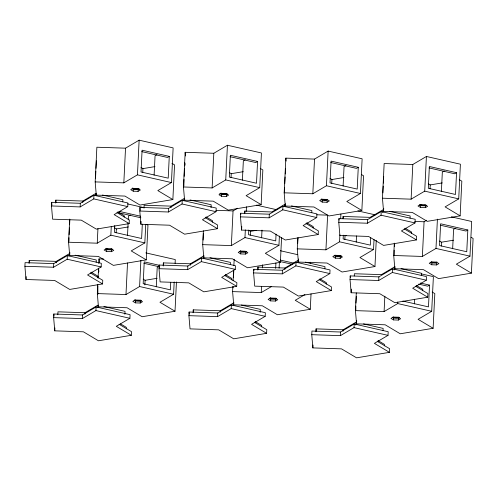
<?xml version="1.0" encoding="UTF-8"?>
<svg xmlns="http://www.w3.org/2000/svg" width="498" height="498" viewBox="0 0 498 498"><rect width="100%" height="100%" fill="white"/><g stroke="black" fill="none" stroke-linecap="round" stroke-linejoin="round"><path stroke-width="0.75" d="M102.588 283.941L69.708 289.431L54.668 280.455L26.008 279.502L24.9 266.281L25.081 262.651L53.734 263.61L67.348 255.592L101.337 263.317L101.162 266.953L87.548 274.964L102.588 283.941L102.762 280.312L90.337 272.898M26.008 279.502L26.151 276.595M29.083 263.374L29.226 260.473L56.249 261.375L69.091 253.812L68.985 255.991M129.181 223.614L96.307 229.111L81.261 220.135L52.607 219.176L51.493 205.96L51.674 202.325L80.327 203.284L93.948 195.266L127.936 202.997L127.756 206.626L114.142 214.644L129.181 223.614L129.362 219.985L116.937 212.571M55.683 203.053L55.826 200.146L82.849 201.049L95.691 193.492L95.579 195.67M24.9 266.281L53.554 267.239L53.734 263.61M56.181 262.826L56.249 261.375M131.335 335.297L98.455 340.788L83.415 331.811L54.755 330.853L53.647 317.637L53.828 314.008L82.481 314.966L96.095 306.949L130.084 314.674L129.91 318.303L116.295 326.321L131.335 335.297L131.516 331.668L119.09 324.254M54.755 330.853L54.898 327.952M57.83 314.73L57.973 311.829L85.002 312.732L97.838 305.168L97.733 307.347M53.554 267.239L67.174 259.221L67.348 255.592M146.655 224.43L147.962 225.208L146.263 259.888L113.382 265.378L98.343 256.402L69.689 255.443L68.575 242.227L69.708 219.108M68.973 237.664L68.992 241.43M69.122 234.658L69.452 227.897M69.639 224.137L69.857 219.63M69.689 255.443L69.838 252.362M51.493 205.96L80.153 206.919L80.327 203.284M82.774 202.505L82.849 201.049M53.647 317.637L82.307 318.596L82.481 314.966M84.928 314.182L85.002 312.732M80.153 206.919L93.767 198.901L93.948 195.266M172.862 199.561L139.982 205.052L124.942 196.075L96.282 195.116L95.174 181.901L96.867 147.227L125.527 148.18L139.141 140.168L173.13 147.894L171.436 182.567L157.822 190.585L172.862 199.561L174.555 164.882L171.941 163.325M95.535 178.091L95.865 171.331M96.014 168.324L96.382 160.81M96.282 195.116L96.357 193.579M96.176 262.172L96.282 259.993L75.136 255.188M68.575 242.227L97.234 243.186L97.95 228.545M82.307 318.596L95.921 310.578L96.095 306.949M97.558 277.473L97.627 276.017L91.178 272.169M176.448 281.955L175.016 311.244L142.135 316.734L127.09 307.758L98.436 306.799L97.328 293.583L97.776 284.333M98.081 278.17L98.567 268.154M98.797 263.529L99.021 258.904L103.671 259.06M97.869 286.014L97.869 294.293M98.274 277.747L98.349 276.247M98.536 272.493L98.679 269.486L98.872 271.752M98.436 306.799L98.511 305.255M106.64 251.515L104.107 250.002L106.398 248.651L111.228 248.813L113.762 250.326L111.465 251.677L106.64 251.515L106.728 249.697L105.464 248.944M97.234 243.186L110.849 235.168L111.266 226.69M111.465 251.677L111.558 249.859L112.704 249.187M114.758 225.55L114.428 232.311L141.619 238.492L142.316 224.218M116.152 232.796L116.345 228.943L114.409 227.785M122.776 201.852L122.882 199.673L102.488 195.035M95.174 181.901L123.828 182.859L125.527 148.18M124.151 217.147L124.226 215.696L117.777 211.849M127.513 235.486L128.117 223.067M128.272 219.967L128.459 216.082L130.389 214.949M124.892 314.257L125.029 311.35L103.883 306.544M97.328 293.583L125.982 294.542L127.525 262.944M126.305 328.829L126.374 327.373L120.572 323.912M133.24 191.188L130.706 189.682L132.997 188.331L137.822 188.493L140.355 189.999L138.064 191.35L133.24 191.188L133.327 189.377L132.057 188.618M123.828 182.859L137.448 174.842L139.141 140.168M138.064 191.35L138.151 189.539L139.297 188.86M217.477 228.694L184.596 234.185L169.557 225.208L140.897 224.249L139.789 211.034L139.963 207.405L168.623 208.363L182.237 200.345L216.225 208.071L216.051 211.7L202.431 219.718L217.477 228.694L217.651 225.065L205.226 217.651M135.388 302.871L132.854 301.358L135.151 300.008L139.975 300.17L142.509 301.682L140.212 303.033L135.388 302.871L135.481 301.053L134.211 300.3M142.752 172.476L142.938 168.617L141.002 167.459M140.897 224.249L141.04 221.349M125.982 294.542L139.596 286.524L140.878 260.323M143.972 208.127L144.115 205.226L171.138 206.128L183.98 198.565L183.874 200.744M140.212 303.033L140.305 301.215L141.451 300.543M146.263 259.888L131.223 250.911L144.837 242.893L145.74 224.399M144.862 284.924L145.092 280.293L143.156 279.141M154.106 175.165L155.059 155.762L156.982 154.623M156.26 286.842L157.212 267.438L159.136 266.306M236.699 286.35L203.819 291.84L188.779 282.864L160.119 281.905L159.011 268.69L159.192 265.061L187.846 266.019L201.46 258.001L235.448 265.727L235.274 269.356L221.66 277.374L236.699 286.35L236.88 282.721L224.455 275.307M163.195 265.783L163.338 262.882L190.367 263.784L203.203 256.221L203.097 258.4M169.276 156.378L168.212 178.166L141.021 171.984L142.086 150.197L169.276 156.378L167.446 157.455L141.762 151.622M139.789 211.034L168.442 211.992L168.623 208.363M171.069 207.579L171.138 206.128M170.733 282.335L170.366 289.842L143.175 283.667L144.239 261.88L159.348 265.31M175.016 311.244L159.97 302.267L173.584 294.25L174.188 281.918M175.097 263.423L175.284 259.57L145.827 252.878M168.442 211.992L182.056 203.975L182.237 200.345M261.151 204.634L228.271 210.125L213.231 201.155L184.577 200.196L183.463 186.98L185.163 152.301L213.816 153.26L227.43 145.242L261.425 152.967L259.726 187.646L246.112 195.664L261.151 204.634L262.851 169.961L260.23 168.399M184.011 179.411L183.88 186.177M184.16 176.404L184.528 168.89M184.671 165.89L184.82 162.883L185.007 165.149M184.577 200.196L184.652 198.652M159.011 268.69L187.671 269.648L187.846 266.019M190.292 265.235L190.367 263.784M266.604 333.324L233.724 338.814L218.684 329.838L190.031 328.879L188.916 315.664L189.097 312.034L217.751 312.993L231.365 304.975L265.359 312.7L265.179 316.33L251.565 324.347L266.604 333.324L266.785 329.695L254.36 322.274M193.106 312.756L193.243 309.849L220.272 310.758L233.108 303.195L233.002 305.374M187.671 269.648L201.285 261.631L201.46 258.001M281.582 237.633L280.38 262.297L247.5 267.787L232.454 258.811L203.8 257.852L202.692 244.636L203.371 230.761M203.091 240.073L203.421 233.313M203.8 257.852L203.912 255.542M211.028 207.654L211.171 204.746L190.024 199.941M183.463 186.98L212.123 187.939L213.816 153.26M212.447 222.226L212.515 220.77L206.066 216.923M221.529 196.268L218.996 194.755L221.286 193.405L226.117 193.566L228.644 195.079L226.353 196.43L221.529 196.268L221.616 194.45L219.718 193.317M188.916 315.664L217.576 316.622L217.751 312.993M212.123 187.939L225.737 179.921L227.43 145.242M220.197 312.209L220.272 310.758M226.353 196.43L226.441 194.612L227.592 193.94M231.041 177.549L231.228 173.69L229.298 172.538M230.288 264.581L230.393 262.402L210 257.765M202.692 244.636L231.346 245.595L233.045 210.915L237.583 208.245M231.67 279.882L231.738 278.426L225.295 274.579M217.576 316.622L231.19 308.604L231.365 304.975M311.038 293.851L310.285 309.264L277.405 314.755L262.359 305.784L233.705 304.826L232.597 291.61L232.821 286.985M233.12 280.816L233.649 270.028M233.879 265.409L234.178 259.24M232.958 287.794L233.033 286.294M233.475 277.28L233.805 270.514M233.705 304.826L233.817 302.51M318.178 234.527L285.298 240.017L270.258 231.047L241.598 230.088L240.49 216.873L240.671 213.237L269.325 214.196L282.939 206.178L316.927 213.903L316.753 217.539L303.139 225.557L318.178 234.527L318.353 230.898L305.928 223.484M242.401 180.239L243.348 160.835L245.277 159.702M241.598 230.088L241.779 226.453M240.752 253.924L238.218 252.411L240.515 251.06L245.34 251.222L247.873 252.735L245.576 254.086L240.752 253.924L240.845 252.106L239.575 251.353M244.711 213.237L244.817 211.059L271.84 211.961L284.682 204.404L284.576 206.583M231.346 245.595L244.96 237.577L245.34 229.871M246.242 211.376L246.466 206.751M245.576 254.086L245.67 252.268L246.815 251.596M248.757 230.207L248.539 234.72L275.73 240.895L276.06 234.135M250.264 235.205L250.457 231.346L248.521 230.194M257.572 161.452L256.507 183.239L229.31 177.058L230.381 155.276L257.572 161.452L255.735 162.535L230.057 156.696M331.288 290.577L298.408 296.067L283.362 287.091L254.708 286.138L253.6 272.916L253.775 269.287L282.434 270.246L296.049 262.228L330.037 269.953L329.863 273.589L316.242 281.6L331.288 290.577L331.463 286.948L319.037 279.534M257.783 270.016L257.927 267.109L284.949 268.011L297.792 260.448L297.686 262.627M261.624 237.895L262.004 230.132M260.161 312.283L260.298 309.376L241.418 305.081M232.597 291.61L261.251 292.563L261.556 286.4M262.458 267.905L262.608 264.824M261.575 326.85L261.649 325.399L255.2 321.552M240.49 216.873L269.144 217.825L269.325 214.196M270.657 300.898L268.123 299.385L270.42 298.034L275.245 298.196L277.778 299.709L275.487 301.06L270.657 300.898L270.75 299.08L269.48 298.327M275.655 268.366L275.923 262.969M275.487 301.06L275.575 299.242L276.72 298.57M280.38 262.297L265.334 253.32L278.948 245.302L279.403 236.052M279.104 268.167L279.397 262.16M269.144 217.825L282.764 209.814L282.939 206.178M361.853 210.473L328.973 215.964L313.933 206.987L285.279 206.029L284.165 192.813L285.864 158.134L314.518 159.092L328.138 151.075L362.127 158.8L360.428 193.479L346.813 201.497L361.853 210.473L363.552 175.794L361.592 174.624M284.601 187.497L284.582 192.016M284.788 183.743L285.117 176.983M285.267 173.976L285.522 168.716M285.279 206.029L285.391 203.719M253.6 272.916L282.254 273.875L282.434 270.246M284.881 269.462L284.949 268.011M282.254 273.875L295.868 265.857L296.049 262.228M376.245 240.322L374.963 266.523L342.082 272.014L327.043 263.037L298.383 262.079L297.275 248.863L297.804 238.075M297.711 243.547L298.003 237.54M298.383 262.079L298.539 258.997M311.767 212.758L311.873 210.579L291.479 205.948M284.165 192.813L312.825 193.772L314.518 159.092M310.248 263.759L310.329 262.222M313.149 228.059L313.217 226.609L306.768 222.762M389.448 352.341L356.568 357.832L341.522 348.861L312.869 347.903L311.76 334.687L311.935 331.052L340.595 332.01L354.209 323.993L388.197 331.718L388.017 335.353L374.403 343.371L389.448 352.341L389.623 348.712L377.198 341.298M312.869 347.903L313.012 344.996M322.231 202.101L319.697 200.588L321.988 199.244L326.819 199.399L329.352 200.912L327.055 202.263L322.231 202.101L322.318 200.289L321.054 199.53M315.944 331.78L316.087 328.873L343.11 329.776L355.952 322.218L355.809 325.119M312.825 193.772L326.439 185.754L328.138 151.075M327.055 202.263L327.149 200.445L322.318 200.289M324.877 268.808L324.982 266.629L305.342 262.166M297.275 248.863L325.935 249.822L327.628 215.142L316.784 214.781M326.258 284.109L326.327 282.659L319.878 278.805M331.743 183.382L331.936 179.529L330 178.371M335.341 258.151L332.807 256.638L335.098 255.287L339.922 255.449L342.456 256.962L340.165 258.313L335.341 258.151L335.428 256.333L334.164 255.58M416.465 239.924L383.585 245.414L368.539 236.438L339.885 235.479L338.777 222.264L338.951 218.634L367.611 219.593L381.225 211.575L415.214 219.301L415.033 222.93L401.419 230.948L416.465 239.924L416.639 236.289L404.214 228.875M325.935 249.822L339.549 241.804L339.885 234.869M340.676 218.684L340.906 214.059M343.103 186.078L344.05 166.668L345.979 165.535M340.165 258.313L340.252 256.495L341.398 255.823M342.998 218.628L343.103 216.449L370.126 217.358L382.968 209.795L382.825 212.702M343.309 235.187L343.122 238.947L370.313 245.128L370.686 237.614M344.853 239.432L345.039 235.579L346.546 235.324M311.76 334.687L340.414 335.646L340.595 332.01M343.041 331.232L343.11 329.776M427.726 297.206L394.846 302.697L379.806 293.72L351.146 292.762L350.038 279.546L350.219 275.917L378.872 276.876L392.486 268.858L426.475 276.583L426.3 280.212L412.686 288.23L427.726 297.206L427.906 293.577L415.481 286.163M351.146 292.762L351.327 289.133M358.274 167.291L357.209 189.078L330.018 182.897L331.083 161.109L358.274 167.291L356.437 168.368L330.759 162.535M354.259 275.917L354.364 273.738L381.393 274.641L394.229 267.077L394.086 269.984M356.213 242.121L356.512 235.915M340.414 335.646L354.028 327.628L354.209 323.993M432.202 292.046L434.822 293.608L433.123 328.288L400.243 333.778L385.203 324.802L356.543 323.843L355.435 310.628L356.3 292.905M355.833 306.065L355.852 309.831M355.983 303.058L356.313 296.298M356.543 323.843L356.699 320.762M338.777 222.264L367.431 223.222L367.611 219.593M374.963 266.523L359.923 257.547L373.537 249.529L374.029 239.513M367.431 223.222L381.045 215.204L381.225 211.575M460.14 215.864L427.259 221.355L412.22 212.385L383.56 211.426L382.452 198.204L384.151 163.531L412.805 164.489L426.419 156.472L460.407 164.197L458.714 198.876L445.1 206.888L460.14 215.864L461.833 181.191L459.218 179.629M382.887 192.894L383.217 186.134M383.367 183.127L383.697 176.367M350.038 279.546L378.698 280.505L378.872 276.876M383.56 211.426L383.715 208.338M383.037 330.579L383.143 328.4L363.503 323.93M355.435 310.628L384.095 311.586L384.848 296.173M384.419 345.873L384.487 344.423L378.038 340.576M378.698 280.505L392.312 272.487L392.486 268.858M471.139 237.303L473.1 238.474L471.407 273.147L438.526 278.637L423.481 269.667L394.827 268.708L393.719 255.493L394.323 243.161M394.155 250.177L394.198 255.449M394.335 246.423L394.484 243.416M394.827 268.708L394.939 266.393M393.501 319.915L390.967 318.409L393.258 317.058L398.083 317.22L400.616 318.726L398.325 320.077L393.501 319.915L393.588 318.104L392.324 317.344M384.095 311.586L397.709 303.568L397.784 302.031M398.325 320.077L398.412 318.266L399.558 317.587M410.053 218.155L410.159 215.976L389.766 211.339M382.452 198.204L411.111 199.163L412.805 164.489M411.429 233.45L411.504 232L405.055 228.152M414.373 303.892L414.597 299.236M420.517 207.498L417.984 205.985L420.275 204.634L425.099 204.796L427.633 206.309L425.342 207.66L420.517 207.498L420.605 205.68L419.335 204.927M411.111 199.163L424.726 191.145L426.419 156.472M421.314 275.438L421.42 273.259L401.027 268.621M393.719 255.493L422.372 256.451L424.072 221.772L426.662 220.247M425.342 207.66L425.429 205.842L426.574 205.164M422.696 290.739L422.765 289.282L416.322 285.435M430.029 188.779L430.216 184.92L428.28 183.768M420.48 283.045L429.544 285.105L428.473 306.893L402.795 301.053M431.778 264.78L429.245 263.268L431.542 261.917L436.366 262.079L438.9 263.591L436.603 264.942L431.778 264.78L431.866 262.963L430.602 262.209M433.123 328.288L418.083 319.311L431.698 311.294L433.391 276.62L421.308 273.869M422.372 256.451L435.987 248.434L437.418 219.151M436.603 264.942L436.696 263.125L431.866 262.963M441.39 191.469L442.336 172.065L444.26 170.932M441.29 246.062L441.483 242.202L439.547 241.051M452.651 248.751L453.603 229.348L455.527 228.215M456.554 172.681L455.489 194.469L428.299 188.288L429.363 166.5L456.554 172.681L454.724 173.765L429.039 167.926M467.821 229.964L466.757 251.751L439.566 245.57L440.63 223.789L467.821 229.964L465.985 231.047L440.307 225.208M471.407 273.147L456.361 264.177L469.975 256.159L471.674 221.479L451.281 216.842M261.251 292.563L271.628 286.456M304.969 294.567L295.239 300.294L310.285 309.264M429.544 285.105L427.707 286.182L418.644 284.121M142.938 168.617L154.965 166.606M231.228 173.69L243.254 171.686M331.936 179.529L343.956 177.518M116.345 228.943L128.366 226.932M430.216 184.92L442.243 182.915M250.457 231.346L256.47 230.344M145.092 280.293L157.113 278.289M441.483 242.202L453.504 240.198M133.327 189.377L138.151 189.539M221.616 194.45L226.441 194.612M420.605 205.68L425.429 205.842M216.001 210.343L233.045 210.915M414.778 221.461L424.072 221.772M240.845 252.106L245.67 252.268M335.428 256.333L340.252 256.495M106.728 249.697L111.558 249.859M270.75 299.08L275.575 299.242M135.481 301.053L140.305 301.215M393.588 318.104L398.412 318.266M424.726 191.145L458.714 198.876M326.439 185.754L360.428 193.479M381.045 215.204L415.033 222.93M225.737 179.921L259.726 187.646M357.863 210.903L375.231 214.85M137.448 174.842L171.436 182.567M282.764 209.814L316.753 217.539M256.476 205.132L276.869 209.764M435.987 248.434L469.975 256.159M182.056 203.975L216.051 211.7M339.549 241.804L373.537 249.529M127.65 203.925L144.271 207.703M93.767 198.901L127.756 206.626M244.96 237.577L278.948 245.302M392.312 272.487L426.3 280.212M119.265 211.382L140.417 216.188M118.188 212.634L140.847 217.782M280.337 250.731L297.711 254.677M280.262 260.074L293.857 263.162M279.938 261.5L292.027 264.245M295.868 265.857L329.863 273.589M110.849 235.168L144.837 242.893M397.709 303.568L431.698 311.294M201.285 261.631L235.274 269.356M143.916 263.299L159.777 266.909M67.174 259.221L101.162 266.953M354.028 327.628L388.017 335.353M139.596 286.524L173.584 294.25M231.19 308.604L265.179 316.33M95.921 310.578L129.91 318.303M350.219 275.917L350.343 277.386M343.103 216.449L343.29 218.715M338.951 218.634L339.076 220.104M316.087 328.873L316.274 331.139M285.864 158.134L286.113 161.072M257.927 267.109L258.113 269.374M253.775 269.287L253.899 270.756M244.817 211.059L244.941 212.571M240.671 213.237L240.789 214.706M185.163 152.301L185.468 155.974M193.243 309.849L193.436 312.115M189.097 312.034L189.284 314.238M163.338 262.882L163.593 265.901M159.192 265.061L159.372 267.264M139.963 207.405L140.212 210.343M99.021 258.904L99.332 262.577M55.826 200.146L56.013 202.412M51.674 202.325L51.923 205.263M53.828 314.008L54.008 316.211M29.226 260.473L29.419 262.739M245.682 251.334A2.901 0.99 2.8 0 1 242.464 251.689A2.901 0.99 2.8 0 1 240.241 250.662M425.448 204.908A2.901 0.99 2.8 0 1 422.603 205.301A2.901 0.99 2.8 0 1 420.119 204.491M275.861 298.078A2.901 0.99 2.8 0 1 272.742 298.7A2.901 0.99 2.8 0 1 270.146 297.636M327.161 199.517A2.901 0.99 2.8 0 1 323.943 199.866A2.901 0.99 2.8 0 1 321.72 198.839M138.17 188.605A2.901 0.99 2.8 0 1 134.952 188.96A2.901 0.99 2.8 0 1 132.723 187.927M340.271 255.567A2.901 0.99 2.8 0 1 337.426 255.953A2.901 0.99 2.8 0 1 334.949 255.15M226.727 193.454A2.901 0.99 2.8 0 1 223.614 194.071A2.901 0.99 2.8 0 1 221.012 193.006M398.699 317.101A2.901 0.99 2.8 0 1 395.966 317.743A2.901 0.99 2.8 0 1 393.109 316.915M140.592 300.057A2.901 0.99 2.8 0 1 137.473 300.674A2.901 0.99 2.8 0 1 134.877 299.609M436.983 261.967A2.901 0.99 2.8 0 1 434.244 262.608A2.901 0.99 2.8 0 1 431.386 261.78M111.838 248.701A2.901 0.99 2.8 0 1 108.726 249.317A2.901 0.99 2.8 0 1 106.124 248.253"/></g></svg>
